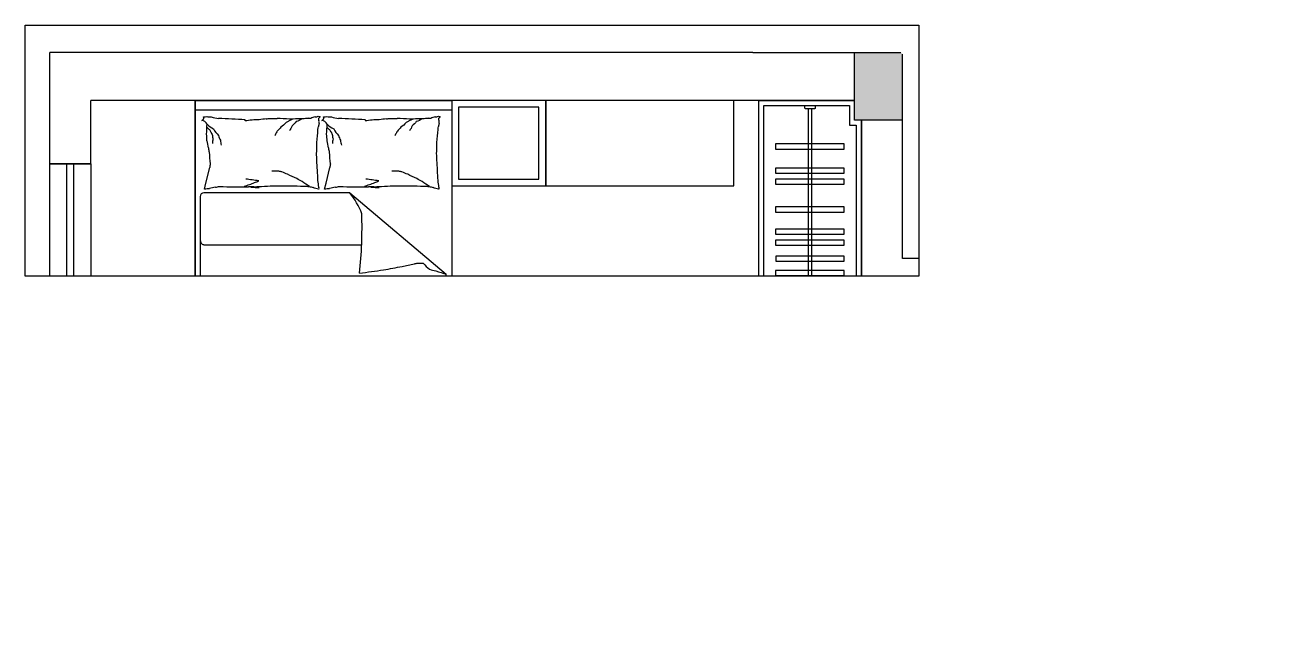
# Model space of a CAD drawing. Header units: millimetres. Extents: x 84840 to 206424, y -288515 to -124389.
# Drawn here: x 111446 to 118810, y -229087 to -225583 of the extents above; entities that cross this region are included whole.
import ezdxf
from ezdxf.xclip import XClip

# ---------------------------------------------------------------- set-up
doc = ezdxf.new("R2010")
doc.units = ezdxf.units.MM
doc.header["$XCLIPFRAME"] = 0
for name, color, linetype in [('P-原墙线', 7, 'Continuous'), ('P-固定家具1(到顶)', 3, 'Continuous'), ('P-完成面尺寸', 44, 'Continuous'), ('P-活动家具', 3, 'Continuous'), ('P-窗', 3, 'Continuous')]:
    doc.layers.add(name, color=color, linetype=linetype)

# ---------------------------------------------------------------- blocks, each defined once
blk = doc.blocks.new('0000000000000000000222')
at = {"layer": 'P-原墙线'}
h = blk.add_hatch(color=256, dxfattribs=at)
h.paths.add_polyline_path([(244632.8, 37543.9), (244352.8, 37543.9), (244352.8, 37158.9, 0.414214), (244362.8, 37148.9), (244632.8, 37148.9)])
h.paths.add_polyline_path([(242492.8, 38793.9), (242342.8, 38793.9), (242117.8, 38793.9), (242117.8, 38363.9, 0.414214), (242127.8, 38353.9), (242492.8, 38353.9), (242492.8, 38593.9)])
for p, q in [((248487.8, 37428.9), (248487.8, 40493.9)), ((244592.8, 38593.9), (244592.8, 37543.9)), ((242127.8, 38353.9), (244352.8, 38353.9)), ((244352.8, 38353.9), (244352.8, 37158.9)), ((249097.8, 37800.6), (249337.8, 37800.6)), ((249097.8, 37800.6), (249097.8, 37428.9)), ((249337.8, 37800.6), (249337.8, 37148.9)), ((244352.8, 37543.9), (244632.8, 37543.9)), ((244632.8, 37543.9), (244632.8, 37148.9)), ((244632.8, 37428.9), (245192.8, 37428.9)), ((245192.8, 37428.9), (248487.8, 37428.9)), ((248487.8, 37428.9), (249097.8, 37428.9)), ((245227.8, 37148.9), (244362.8, 37148.9)), ((245227.8, 37148.9), (249337.8, 37148.9))]:
    blk.add_line(p, q, dxfattribs=at)
at = {"layer": 'P-固定家具1(到顶)'}
for p, q in [((245192.8, 40273.9), (245192.8, 37428.9)), ((244592.8, 37543.9), (244592.8, 38593.9)), ((244592.8, 37543.9), (244632.8, 37543.9)), ((244632.8, 37543.9), (244632.8, 37428.9)), ((245192.8, 37428.9), (244632.8, 37428.9))]:
    blk.add_line(p, q, dxfattribs=at)
at = {"layer": 'P-固定家具1(到顶)', "color": 252}
for p, q in [((244622.8, 37573.9), (244622.8, 38833.9)), ((244882.8, 38813.9), (244882.8, 37478.9)), ((244902.8, 38813.9), (244902.8, 37478.9)), ((245162.8, 38833.9), (245162.8, 37458.9)), ((244662.8, 37573.9), (244622.8, 37573.9)), ((244662.8, 37458.9), (244662.8, 37573.9)), ((245162.8, 37458.9), (244662.8, 37458.9))]:
    blk.add_line(p, q, dxfattribs=at)
for points in [[(244694.6, 38422.8), (245094.6, 38422.8), (245094.6, 38452.8), (244694.6, 38452.8)], [(244692.8, 38339.2), (245092.8, 38339.2), (245092.8, 38369.2), (244692.8, 38369.2)], [(244694.6, 38245.1), (245094.6, 38245.1), (245094.6, 38275.1), (244694.6, 38275.1)], [(244694.6, 38181), (245094.6, 38181), (245094.6, 38211), (244694.6, 38211)], [(244694.6, 38051.9), (245094.6, 38051.9), (245094.6, 38081.9), (244694.6, 38081.9)], [(244694.6, 37889.1), (245094.6, 37889.1), (245094.6, 37919.1), (244694.6, 37919.1)], [(244694.6, 37825), (245094.6, 37825), (245094.6, 37855), (244694.6, 37855)], [(244694.6, 37683.6), (245094.6, 37683.6), (245094.6, 37713.6), (244694.6, 37713.6)]]:
    blk.add_lwpolyline(points, close=True, dxfattribs=at)
blk.add_lwpolyline([(244862.8, 37458.9), (244862.8, 37473.9, -0.414214), (244867.8, 37478.9), (244917.8, 37478.9, -0.414214), (244922.8, 37473.9), (244922.8, 37458.9)], format="xyb", close=True, dxfattribs=at)
at = {"layer": 'P-活动家具'}
for p, q in [((246987.8, 37428.9), (246987.8, 39528.9)), ((248487.8, 39528.9), (248487.8, 37428.9)), ((246437.8, 37928.9), (245337.8, 37928.9)), ((245337.8, 37928.9), (245337.8, 37428.9)), ((246437.8, 37428.9), (246437.8, 37928.9)), ((248487.8, 37484.9), (246987.8, 37484.9)), ((245337.8, 37428.9), (246437.8, 37428.9)), ((248487.8, 37428.9), (246987.8, 37428.9))]:
    blk.add_line(p, q, dxfattribs=at)
at = {"layer": 'P-活动家具', "color": 252}
for p, q in [((247019.4, 39493.2), (247019.4, 38444.4)), ((248459.1, 37991.7), (248459.1, 39493.2)), ((247583.9, 37969.5), (247019.4, 38444.4)), ((248436.9, 38272.4), (247515.2, 38272.4)), ((246987.8, 37484.9), (246987.8, 37960)), ((247583.9, 37969.5), (248436.9, 37969.5)), ((247731, 37947.1), (247722.6, 37913.7)), ((248432.9, 37947.1), (248424.5, 37913.7)), ((248487.8, 37484.9), (248487.8, 37960)), ((247722.6, 37913.7), (247699.7, 37822)), ((248424.5, 37913.7), (248401.6, 37822))]:
    blk.add_line(p, q, dxfattribs=at)
for points in [[(247527, 38439.7, -0.007297), (247385.9, 38420, -0.009508), (247278.4, 38399.9, -0.006616), (247206.1, 38384, 0.023828), (247185.9, 38380.2, 0.052541), (247154.1, 38380.8, 0.032755), (247117.9, 38416.3, 0.013133), (247080.7, 38425.8, 0.007859), (247019.4, 38444.4)], [(247117.9, 37932.5, -0.016108), (247161.1, 37903.3, -0.024599), (247190.9, 37886.6, -0.009477), (247245.4, 37860.7, -0.015937), (247278.6, 37847, -0.072521), (247296.7, 37843, -0.033339), (247337, 37842.8)], [(247498.4, 37930.8, -0.009729), (247468.1, 37920.7, -0.009729), (247438.2, 37909.5, -0.007971), (247414.1, 37899.5, -0.002711), (247490.2, 37888.7)], [(247819.8, 37932.5, -0.016108), (247863, 37903.3, -0.024599), (247892.8, 37886.6, -0.009477), (247947.3, 37860.7, -0.015937), (247980.4, 37847, -0.072521), (247998.6, 37843, -0.033339), (248038.9, 37842.8)], [(248200.3, 37930.8, -0.009729), (248170, 37920.7, -0.009729), (248140.1, 37909.5, -0.007971), (248115.9, 37899.5, -0.002711), (248192.1, 37888.7)], [(247213.2, 37538.5, -0.027842), (247239.6, 37550.3, -0.048685), (247253.5, 37559.2, -0.023666), (247284.6, 37586.3, -0.031223), (247305.7, 37609.3, -0.046801), (247311.4, 37617.8, -0.023191), (247320.3, 37636.4)], [(247716.6, 37567.6, 0.077379), (247677.9, 37595.7, 0.077379), (247649.6, 37634.3, 0.047525), (247638.6, 37661.7, 0.047525), (247632.9, 37690.6)], [(247718.2, 37585.4, 0.05369), (247702.4, 37599.8, 0.070312), (247693.4, 37613.5, 0.015448), (247689.3, 37623, 0.013244), (247685.1, 37634.3, 0.082127), (247681.8, 37654.4, 0.064164), (247685.1, 37680.2)], [(247915.1, 37538.5, -0.027842), (247941.5, 37550.3, -0.048685), (247955.4, 37559.2, -0.023666), (247986.4, 37586.3, -0.031223), (248007.6, 37609.3, -0.046801), (248013.2, 37617.8, -0.023191), (248022.2, 37636.4)], [(248418.4, 37567.6, 0.077379), (248379.8, 37595.7, 0.077379), (248351.5, 37634.3, 0.047525), (248340.5, 37661.7, 0.047525), (248334.8, 37690.6)], [(248420.1, 37585.4, 0.05369), (248404.3, 37599.8, 0.070312), (248395.3, 37613.5, 0.015448), (248391.2, 37623, 0.013244), (248387, 37634.3, 0.082127), (248383.6, 37654.4, 0.064164), (248387, 37680.2)], [(247122.1, 37532.1, -0.088153), (247160.4, 37536.1, -0.088153), (247195.1, 37553, -0.077547), (247219.2, 37577, -0.077547), (247234.7, 37607.2)], [(247824, 37532.1, -0.088153), (247862.3, 37536.1, -0.088153), (247897, 37553, -0.077547), (247921, 37577, -0.077547), (247936.6, 37607.2)]]:
    blk.add_lwpolyline(points, format="xyb", dxfattribs=at)
at = {"layer": 'P-活动家具'}
blk.add_lwpolyline([(246987.8, 37928.9), (246437.8, 37928.9), (246437.8, 37428.9), (246987.8, 37428.9)], close=True, dxfattribs=at)
at = {"layer": 'P-活动家具', "color": 252}
blk.add_lwpolyline([(246947.8, 37888.9), (246477.8, 37888.9), (246477.8, 37468.9), (246947.8, 37468.9)], close=True, dxfattribs=at)
for centre, radius, start, end in [((250012.4, 38169.6), 2500.1, 173.79846, 181.78212), ((248434.5, 38250.3), 22.2, 360, 90), ((247904.8, 38235.4), 416.7, 200.14884, 219.64454), ((247042.5, 37943.3), 21.5, 343.30223, 9.99836), ((247419.3, 37959), 356.9, 183.50486, 189.99836), ((247063.8, 37948.5), 1.47, 262.8796, 343.30223), ((247092.4, 38041.4), 97.2, 253.77885, 262.8796), ((247119.4, 38020.8), 85.3, 242.71588, 253.77885), ((247084.4, 37889.8), 50.3, 62.71588, 77.13096), ((247097.4, 37772.8), 162.1, 77.13096, 86.42603), ((247127, 36637.5), 1293.3, 86.42603, 89.71345), ((247315.2, 31575.3), 6353.9, 89.71345, 90.97038), ((247454.5, 36439.6), 1493.5, 91.53552, 94.12818), ((247338.6, 36475.4), 1465.1, 85.23375, 87.16236), ((247462.3, 38189.2), 255.6, 258.44144, 272.74906), ((247519.9, 36667.9), 1268.9, 92.69346, 94.76579), ((247534.8, 36161.4), 1773.4, 86.51017, 91.94522), ((247682.5, 37804.6), 133, 96.43405, 107.38641), ((247625.5, 38188.5), 255.2, 279.4841, 287.38641), ((247680.3, 38245.1), 300.8, 274.08294, 279.4841), ((247730.9, 37948.1), 1.02, 165.95506, 274.08294), ((247744.4, 37943.3), 21.5, 343.30223, 9.99836), ((248121.2, 37959), 356.9, 183.50486, 189.99836), ((247765.7, 37948.5), 1.47, 262.8796, 343.30223), ((247794.3, 38041.4), 97.2, 253.77885, 262.8796), ((247821.3, 38020.8), 85.3, 242.71588, 253.77885), ((247786.3, 37889.8), 50.3, 62.71588, 77.13096), ((247799.2, 37772.8), 162.1, 77.13096, 86.42603), ((247828.9, 36637.5), 1293.3, 86.42603, 89.71345), ((248017.1, 31575.3), 6353.9, 89.71345, 90.97038), ((248156.4, 36439.6), 1493.5, 91.53552, 94.12818), ((248040.4, 36475.4), 1465.1, 85.23375, 87.16236), ((248164.2, 38189.2), 255.6, 258.44144, 272.74906), ((248221.8, 36667.9), 1268.9, 92.69346, 94.76579), ((248236.6, 36161.4), 1773.4, 86.51017, 91.94522), ((248384.3, 37804.6), 133, 96.43405, 107.38641), ((248327.4, 38188.5), 255.2, 279.4841, 287.38641), ((248382.2, 38245.1), 300.8, 274.08294, 279.4841), ((248432.8, 37948.1), 1.02, 165.95506, 274.08294), ((248436.9, 37991.7), 22.2, 270, 360), ((262196.9, 38704.5), 15150.6, 183.05496, 183.50486), ((262898.8, 38704.5), 15150.6, 183.05496, 183.50486), ((248590.9, 37821.5), 1516.9, 181.63309, 183.05496), ((247624.5, 37818.5), 75.2, 345.9548, 2.66488), ((246972.7, 37698.3), 732, 2.66488, 8.00505), ((249292.8, 37821.5), 1516.9, 181.63309, 183.05496), ((248326.4, 37818.5), 75.2, 345.9548, 2.66488), ((247674.5, 37698.3), 732, 2.66488, 8.00505), ((247829, 37696.3), 754.1, 176.63125, 181.63309), ((247359.5, 37657.9), 352.4, 8.00505, 12.19838), ((248674.4, 37871.8), 980, 189.68436, 192.19838), ((248530.9, 37696.3), 754.1, 176.63125, 181.63309), ((248061.3, 37657.9), 352.4, 8.00505, 12.19838), ((249376.3, 37871.8), 980, 189.68436, 192.19838), ((248080.6, 37539.2), 1014.5, 172.3191, 176.63125), ((247943.2, 37664.7), 226.6, 180, 189.68436), ((248782.5, 37539.2), 1014.5, 172.3191, 176.63125), ((248645.1, 37664.7), 226.6, 180, 189.68436), ((246794.3, 37620.8), 273.4, 347.89054, 351.86652), ((247027.7, 37550.1), 36.4, 351.86652, 21.42098), ((247283.3, 37552.6), 220.4, 167.89054, 172.3191), ((247750.3, 37584.6), 38, 206.58052, 265.59979), ((248263, 37567.3), 546.5, 173.76763, 180), ((247496.2, 37620.8), 273.4, 347.89054, 351.86652), ((247729.5, 37550.1), 36.4, 351.86652, 21.42098), ((247985.2, 37552.6), 220.4, 167.89054, 172.3191), ((248452.2, 37584.6), 38, 206.58052, 265.59979), ((248964.9, 37567.3), 546.5, 173.76763, 180), ((247055.8, 37528.4), 2.58, 258.10694, 19.56397), ((247053.9, 37522.4), 3.8, 19.56397, 68.2117), ((247055.4, 37495.8), 27.9, 68.2117, 85.69746), ((247062.7, 37527.5), 4.75, 78.10694, 158.0096), ((247079.8, 37538.5), 17.3, 158.0096, 201.42098), ((247082.1, 37494.1), 32.1, 85.69746, 120.65125), ((247079, 37585.8), 59.9, 275.25919, 300.65125), ((247079.2, 38445.7), 912, 271.90789, 275.25919), ((247179.5, 39197.8), 1660.3, 269.42426, 271.90789), ((247316, 38505.2), 970.2, 265.19815, 269.42426), ((247320.5, 37213.5), 321.9, 85.19815, 92.53858), ((247377.4, 37367.6), 169.3, 92.53858, 100.18988), ((247307.5, 38121.5), 588.1, 276.08669, 280.18988), ((247411.5, 38067.8), 525.1, 270.00391, 279.07304), ((247496.6, 37545.8), 4.11, 123.62062, 229.83043), ((247790.7, 41916.9), 4384.2, 266.1196, 268.15023), ((247599.5, 37200), 338.6, 74.25602, 81.5628), ((247691.3, 37346.8), 179, 81.5628, 90), ((247737.2, 37425.4), 100.4, 90, 101.27238), ((247750.3, 37532.4), 14.6, 101.27238, 206.58052), ((247757.7, 37528.4), 2.58, 258.10694, 19.56397), ((247755.8, 37522.4), 3.8, 19.56397, 68.2117), ((247757.3, 37495.8), 27.9, 68.2117, 85.69746), ((247764.6, 37527.5), 4.75, 78.10694, 158.0096), ((247781.7, 37538.5), 17.3, 158.0096, 201.42098), ((247784, 37494.1), 32.1, 85.69746, 120.65125), ((247780.9, 37585.8), 59.9, 275.25919, 300.65125), ((247781.1, 38445.7), 912, 271.90789, 275.25919), ((247881.4, 39197.8), 1660.3, 269.42426, 271.90789), ((248017.8, 38505.2), 970.2, 265.19815, 269.42426), ((248022.4, 37213.5), 321.9, 85.19815, 92.53858), ((248079.3, 37367.6), 169.3, 92.53858, 100.18988), ((248009.4, 38121.5), 588.1, 276.08669, 280.18988), ((248113.4, 38067.8), 525.1, 270.00391, 279.07304), ((248198.5, 37545.8), 4.11, 123.62062, 229.83043), ((248492.5, 41916.9), 4384.2, 266.1196, 268.15023), ((248301.3, 37200), 338.6, 74.25602, 81.5628), ((248393.2, 37346.8), 179, 81.5628, 90), ((248439.1, 37425.4), 100.4, 90, 101.27238), ((248452.2, 37532.4), 14.6, 101.27238, 206.58052)]:
    blk.add_arc(centre, radius, start, end, dxfattribs=at)
at = {"layer": 'P-窗'}
for p, q in [((249197.8, 39450.6), (249197.8, 37800.6)), ((249237.8, 39450.6), (249237.8, 37800.6))]:
    blk.add_line(p, q, dxfattribs=at)
blk.add_lwpolyline([(249097.8, 39450.6), (249337.8, 39450.6), (249337.8, 37800.6), (249097.8, 37800.6)], close=True, dxfattribs=at)
blk = doc.blocks.new('0086')
at = {"layer": 'P-完成面尺寸'}
blk.add_blockref('0000000000000000000222', (-130019.4, -173987.5), dxfattribs=at)

msp = doc.modelspace()

# ---------------------------------------------------------------- linework, layer by layer
msp.add_lwpolyline([(116670.9, -227048.3), (111446.3, -227048.3), (111446.3, -225582.5), (116670.9, -225582.5)], close=True)

# ---------------------------------------------------------------- block references
at = {"layer": 'P-完成面尺寸'}
ref = msp.add_blockref('0086', (230908.2, -362580.3), dxfattribs=dict(at, rotation=180))
XClip(ref).set_block_clipping_path([(114237.2877321324, -136997.8033335211), (119461.8299406159, -135532.0176008851)])

doc.saveas('drawing.dxf')
